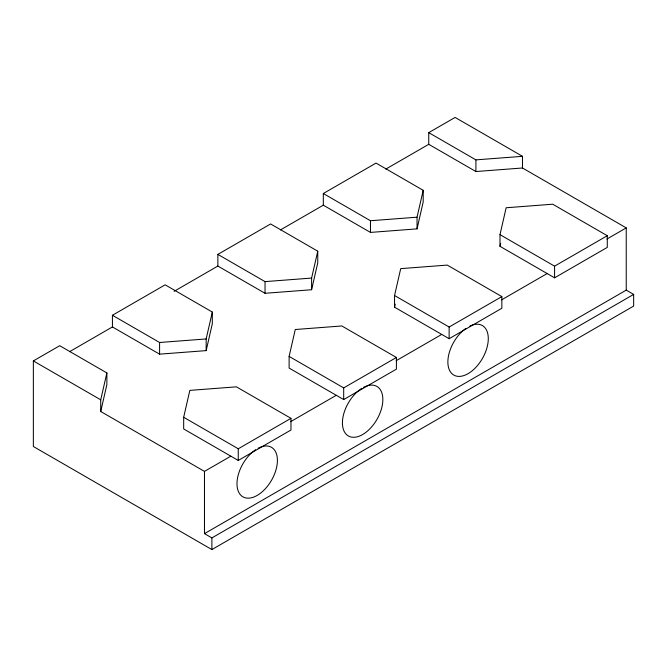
<?xml version="1.0" encoding="UTF-8"?>
<svg xmlns="http://www.w3.org/2000/svg" width="667" height="667" viewBox="0 0 667 667"><rect width="100%" height="100%" fill="white"/><g stroke="black" fill="none" stroke-linecap="round" stroke-linejoin="round"><path stroke-width="1" d="M100.725 399.816L106.87 372.928L59.713 345.706L33.35 360.922L33.35 446.498L211.889 549.575L633.65 306.078L633.65 294.405L626.238 290.128L204.477 533.633L204.477 471.394L100.725 411.489L100.725 399.816L33.35 360.922M100.725 411.489L106.87 384.601L106.87 372.928M183.675 417.275L189.828 390.387L236.401 386.835L290.97 418.342L290.97 430.015L238.252 460.455L183.675 428.948L183.675 417.275L238.252 448.783L290.97 418.342M206.161 350.617L206.161 338.944L212.314 312.056L165.149 284.826L112.431 315.266L112.431 326.938L159.588 354.16L206.161 350.617L212.314 323.728L212.314 312.056M289.119 356.403L295.264 329.515L341.837 325.963L396.406 357.47L396.406 369.143L343.688 399.575L289.119 368.067L289.119 356.403L343.688 387.911L396.406 357.47M311.606 289.736L311.606 278.072L317.75 251.184L270.594 223.954L217.867 254.394L217.867 266.058L265.032 293.288L311.606 289.736L317.75 262.848L317.75 251.184M394.556 295.523L400.709 268.634L447.274 265.091L501.851 296.598L501.851 308.262L449.133 338.703L394.556 307.195L394.556 295.523L449.133 327.03L501.851 296.598M394.556 307.195L395.239 304.21M417.042 228.864L417.042 217.192L423.195 190.303L376.03 163.082L323.312 193.513L323.312 205.186L370.468 232.416L417.042 228.864L423.195 201.976L423.195 190.303M500 234.651L506.145 207.762L552.718 204.21L607.287 235.718L607.287 247.39L554.569 277.831L500 246.323L500 234.651L554.569 266.158L607.287 235.718M500 246.323L500.684 243.33M522.486 167.992L475.913 171.536L428.748 144.314L428.748 132.641L455.111 117.425L522.486 156.32L522.486 167.992L626.238 227.889L626.238 290.128M69.543 351.701L112.431 326.938M174.087 291.337L217.867 266.058M280.415 229.948L323.312 205.186M385.86 169.076L428.748 144.314M204.477 471.394L230.84 456.17M290.704 421.611L336.276 395.298M396.148 360.73L441.721 334.425M501.584 299.858L547.157 273.545M606.912 239.053L626.238 227.889M204.477 533.633L211.889 537.91L633.65 294.405M428.748 132.641L475.913 159.872L522.486 156.32M323.312 193.513L370.468 220.744L417.042 217.192M217.867 254.394L265.032 281.616L311.606 278.072M112.431 315.266L159.588 342.496L206.161 338.944M554.569 266.158L554.569 277.831M475.913 159.872L475.913 171.536M449.133 327.03L449.133 338.703M370.468 220.744L370.468 232.416M343.688 387.911L343.688 399.575M265.032 281.616L265.032 293.288M238.252 448.783L238.252 460.455M211.889 537.91L211.889 549.575M159.588 342.496L159.588 354.16M469.835 326.055A28.581 16.5 -60 0 1 485.368 352.426A28.581 16.5 -60 0 1 451.059 372.736A28.581 16.5 -60 0 1 465.816 328.439M363.515 387.377A28.581 16.5 -60 0 1 379.973 413.19A28.581 16.5 -60 0 1 345.239 433.125A28.581 16.5 -60 0 1 361.889 388.311M258.079 448.249A28.581 16.5 -60 0 1 274.662 473.745A28.581 16.5 -60 0 1 240.062 494.339A28.581 16.5 -60 0 1 255.694 449.666"/></g></svg>
